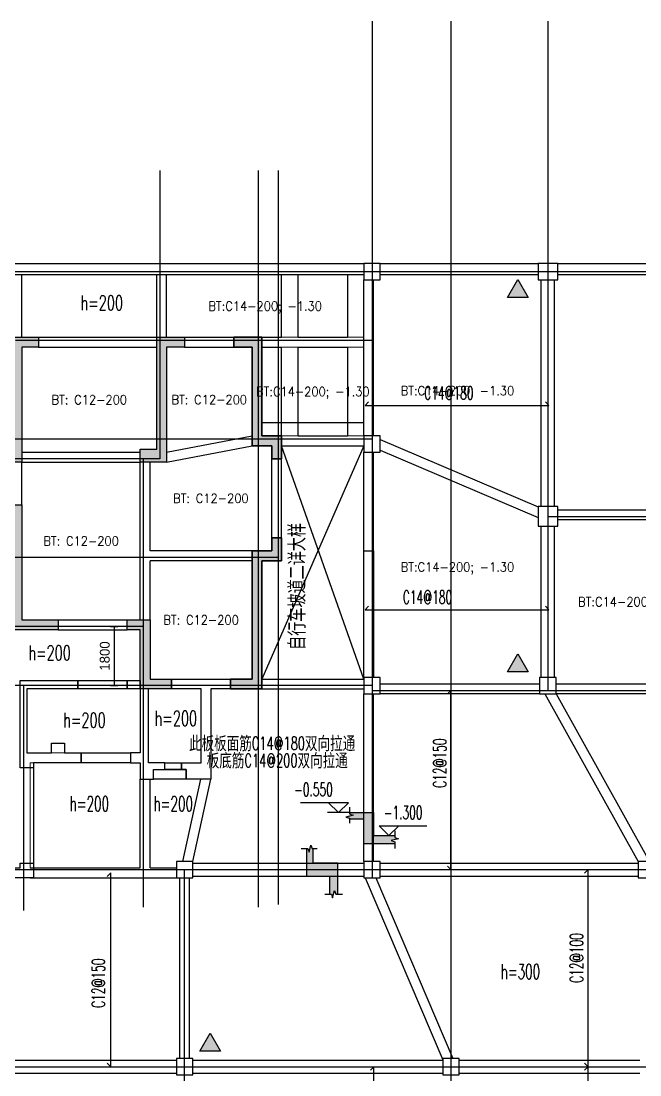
# Model space of a CAD drawing. Header units: millimetres. Extents: x 129427 to 386235, y 419441 to 703525.
# Drawn here: x 221771 to 240596, y 645745 to 677820 of the extents above; entities that cross this region are included whole.
import ezdxf
from ezdxf.enums import TextEntityAlignment as Align

# ---------------------------------------------------------------- set-up
doc = ezdxf.new("R2010")
doc.units = ezdxf.units.MM
doc.header["$LTSCALE"] = 100
for name, color, linetype in [('B-DIM', 1, 'Continuous'), ('B-dote', 253, 'Continuous'), ('B-TEXT', 7, 'Continuous'), ('B-开洞', 7, 'Continuous'), ('B-板厚', 2, 'Continuous'), ('B-正筋文字', 7, 'Continuous'), ('B-正筋钢筋', 6, 'Continuous'), ('B-沉降观测点', 5, 'Continuous'), ('COLU', 7, 'Continuous'), ('colu-1层', 6, 'Continuous'), ('h填实-1层', 254, 'Continuous'), ('h填实-板', 254, 'Continuous'), ('h斜线-墙', 7, 'Continuous'), ('h斜线-柱', 7, 'Continuous'), ('Q-门框', 6, 'Continuous'), ('WALL', 3, 'Continuous'), ('wall-主楼', 2, 'Continuous'), ('梁', 4, 'Continuous'), ('梁虚线', 4, 'Continuous')]:
    doc.layers.add(name, color=color, linetype=linetype)
doc.layers.add('floor10', color=4, linetype='Continuous', lineweight=0)
doc.layers.add('floor13', color=211, linetype='Continuous', lineweight=0, true_color=0xffaaff)
doc.styles.get("Standard").update_dxf_attribs({"font": 'standard'})
doc.styles.add('汉字', font='汉字')
doc.dimstyles.get("Standard").update_dxf_attribs({"dimtxt": 300, "dimasz": 100, "dimexe": 100, "dimexo": 250, "dimgap": 100, "dimtad": 0, "dimtoh": 1, "dimdec": 0, "dimdsep": 46, "dimcen": 0.09, "dimclrt": 7, "dimadec": 0, "dimazin": 0, "dimtfac": 1, "dimtdec": 4, "dimtofl": 0, "dimtmove": 0, "dimatfit": 3, "dimfxl": 4, "dimfxlon": 1, "dimtolj": 1, "dimtzin": 0, "dimarcsym": 0})

# ---------------------------------------------------------------- blocks, each defined once
blk = doc.blocks.new('*D236')
at = {"layer": 'B-DIM', "color": 0, "linetype": 'ByBlock', "lineweight": -2}
for p, q in [((224489, 659395), (224718, 659395)), ((224618, 657595), (224618, 659395)), ((224489, 657595), (224718, 657595))]:
    blk.add_line(p, q, dxfattribs=at)
for points in [[(224618, 659395), (224635, 659295), (224602, 659295)], [(224618, 657595), (224602, 657695), (224635, 657695)]]:
    blk.add_solid(points, dxfattribs=at)
at = {"layer": 'B-DIM', "color": 7, "linetype": 'Continuous', "lineweight": -2, "insert": (224318, 658495), "char_height": 300, "width": 690, "attachment_point": 5, "rotation": 90, "style": '汉字'}
blk.add_mtext('1800', dxfattribs=at)
blk = doc.blocks.new('A$C7FDE0673')
at = {"layer": 'B-沉降观测点'}
blk.add_hatch(color=256, dxfattribs=at).paths.add_polyline_path([(318, 551), (0, 0), (636, 0)], flags=0)
blk.add_lwpolyline([(0, 0), (318, 551), (636, 0)], close=True, dxfattribs=at)

msp = doc.modelspace()

# ---------------------------------------------------------------- hatches: boundary and pattern name
at = {"layer": 'h填实-1层'}
for points in [[(221796.5, 664395.2), (221496.5, 664395.2), (221396.5, 664395.2), (221396.5, 664795.2), (221496.5, 664795.2), (221496.5, 667294.7), (220996.5, 667294.7), (220996.5, 667594.7), (221496.5, 667594.7), (221496.5, 668194.5), (222296.5, 668194.5), (222296.5, 667894.5), (221796.5, 667894.5)], [(225396.5, 664795.2), (225896.5, 664795.2), (225896.5, 668194.6), (226746.5, 668194.6), (226746.5, 667894.6), (226196.5, 667894.6), (226196.5, 664795.2), (226196.5, 664395.2), (225396.5, 664395.2)], [(228246.5, 667894.6), (228246.5, 668194.6), (229096.5, 668194.7), (229096.5, 665194.7), (229696.5, 665194.7), (229696.5, 664494.7), (229396.5, 664494.7), (229396.5, 664894.7), (228796.5, 664894.7), (228796.5, 667894.7)], [(220096.6, 663094.7), (221796.5, 663094.7), (221796.5, 659594.7), (222896.5, 659594.7), (222896.5, 659294.7), (221496.5, 659294.7), (221496.5, 662794.7), (220096.6, 662794.7)], [(228796.5, 661694.6), (229396.5, 661694.6), (229396.5, 662094.6), (229696.5, 662094.6), (229696.5, 661394.6), (229096.5, 661394.6), (229096.5, 657494.6), (228146.5, 657494.7), (228146.5, 657794.7), (228796.5, 657794.6)], [(224996.5, 659594.7), (225696.5, 659594.7), (225696.5, 657794.6), (226346.5, 657794.6), (226346.5, 657494.6), (225396.5, 657494.6), (225396.5, 659294.7), (224996.5, 659294.7)]]:
    msp.add_hatch(color=256, dxfattribs=at).paths.add_polyline_path(points, flags=0)
at = {"layer": 'h填实-板'}
for points in [[(232496.5, 653728.4), (231759.4, 653728.4), (231759.4, 653687.7), (231869.4, 653652.7), (231649.4, 653592.7), (231759.4, 653557.7), (231759.4, 653528.4), (232196.5, 653528.4), (232196.5, 652778.4), (233142.4, 652778.4), (233142.4, 652840), (233032.4, 652875), (233252.4, 652935), (233142.4, 652970), (233142.4, 653028.4), (232496.5, 653028.4)], [(230654.8, 652194.7), (230654.8, 652631.8), (230625.5, 652631.8), (230590.5, 652741.8), (230530.5, 652521.8), (230495.5, 652631.8), (230454.8, 652631.8), (230454.8, 651794.7), (231154.8, 651794.7), (231154.8, 651248.8), (231213.2, 651248.8), (231248.2, 651138.8), (231308.2, 651358.8), (231343.2, 651248.8), (231404.8, 651248.8), (231404.8, 652194.7)]]:
    msp.add_hatch(color=256, dxfattribs=at).paths.add_polyline_path(points, flags=0)
at = {"layer": 'h斜线-墙'}
h = msp.add_hatch(dxfattribs=at)
h.set_pattern_fill('ANSI31', color=256, scale=40, style=0)
h.set_pattern_definition([])
h.paths.add_polyline_path([(215996.5, 670444.7), (232196.5, 670444.7), (232196.5, 670094.7), (215996.5, 670094.7)], flags=0)
h = msp.add_hatch(dxfattribs=at)
h.set_pattern_fill('ANSI31', color=256, scale=40, style=0)
h.set_pattern_definition([])
h.paths.add_polyline_path([(232696.5, 670444.7), (237496.5, 670444.7), (237496.5, 670094.7), (232696.5, 670094.7)], flags=0)
h = msp.add_hatch(dxfattribs=at)
h.set_pattern_fill('ANSI31', color=256, scale=40, style=0)
h.set_pattern_definition([])
h.paths.add_polyline_path([(238096.5, 670444.7), (242896.5, 670444.7), (242896.5, 670094.7), (238096.5, 670094.7)], flags=0)
h = msp.add_hatch(dxfattribs=at)
h.set_pattern_fill('ANSI31', color=256, scale=40, style=0)
h.set_pattern_definition([])
h.paths.add_polyline_path([(232196.5, 657844.7), (232196.5, 661694.7), (232496.5, 661694.7), (232496.5, 657844.7)], flags=0)
h = msp.add_hatch(dxfattribs=at)
h.set_pattern_fill('ANSI31', color=256, scale=40, style=0)
h.set_pattern_definition([])
h.paths.add_polyline_path([(222696.5, 655544.7), (222696.5, 655844.7), (223096.5, 655844.7), (223096.5, 655544.7), (223596.5, 655544.7), (223596.5, 655244.7), (222146.5, 655244.7), (222146.5, 655094.7), (221746.5, 655094.7), (221746.5, 657744.7), (223496.5, 657744.7), (223496.5, 657494.7), (221946.5, 657494.7), (221946.5, 655544.7)], flags=0)
h = msp.add_hatch(dxfattribs=at)
h.set_pattern_fill('ANSI31', color=256, scale=40, style=0)
h.set_pattern_definition([])
h.paths.add_polyline_path([(223496.5, 657744.7), (224996.5, 657744.7), (224996.5, 657494.7), (223496.5, 657494.7)], flags=0)
h = msp.add_hatch(dxfattribs=at)
h.set_pattern_fill('ANSI31', color=256, scale=40, style=0)
h.set_pattern_definition([])
h.paths.add_polyline_path([(224996.5, 657744.7), (225396.5, 657744.7), (225396.5, 657494.7), (224996.5, 657494.7)], flags=0)
h = msp.add_hatch(dxfattribs=at)
h.set_pattern_fill('ANSI31', color=256, scale=40, style=0)
h.set_pattern_definition([])
h.paths.add_polyline_path([(227546.5, 654744.7), (226796.5, 654744.7), (226796.5, 655044.7), (226646.5, 655044.7), (226646.5, 655244.7), (227246.5, 655244.7), (227246.5, 657494.7), (226346.5, 657494.7), (226346.5, 657794.7), (228146.5, 657794.7), (228146.5, 657494.7), (227546.5, 657494.7)], flags=0)
h = msp.add_hatch(dxfattribs=at)
h.set_pattern_fill('ANSI31', color=256, scale=40, style=0)
h.set_pattern_definition([])
h.paths.add_polyline_path([(232696.5, 657644.7), (237546.5, 657644.7), (237546.5, 657344.7), (232696.5, 657344.7)], flags=0)
h = msp.add_hatch(dxfattribs=at)
h.set_pattern_fill('ANSI31', color=256, scale=40, style=0)
h.set_pattern_definition([])
h.paths.add_polyline_path([(238046.5, 657644.7), (242746.5, 657644.7), (242746.5, 657344.7), (238046.5, 657344.7)], flags=0)
h = msp.add_hatch(dxfattribs=at)
h.set_pattern_fill('ANSI31', color=256, scale=40, style=0)
h.set_pattern_definition([])
h.paths.add_polyline_path([(225396.5, 655544.7), (225096.5, 655544.7), (225096.5, 655244.7), (225396.5, 655244.7), (225396.5, 654744.7), (225796.5, 654744.7), (225796.5, 655044.7), (226146.5, 655044.7), (226146.5, 655244.7), (225646.5, 655244.7), (225646.5, 657494.7), (225396.5, 657494.7)], flags=0)
h = msp.add_hatch(dxfattribs=at)
h.set_pattern_fill('ANSI31', color=256, scale=40, style=0)
h.set_pattern_definition([])
h.paths.add_polyline_path([(223596.5, 655544.7), (225096.5, 655544.7), (225096.5, 655244.7), (223596.5, 655244.7)], flags=0)
h = msp.add_hatch(dxfattribs=at)
h.set_pattern_fill('ANSI31', color=256, scale=40, style=0)
h.set_pattern_definition([])
h.paths.add_polyline_path([(225796.5, 655044.7), (226796.5, 655044.7), (226796.5, 654744.7), (225796.5, 654744.7)], flags=0)
h = msp.add_hatch(dxfattribs=at)
h.set_pattern_fill('ANSI31', color=256, scale=40, style=0)
h.set_pattern_definition([])
h.paths.add_polyline_path([(226146.5, 655244.7), (226646.5, 655244.7), (226646.5, 655044.7), (226146.5, 655044.7)], flags=0)
h = msp.add_hatch(dxfattribs=at)
h.set_pattern_fill('ANSI31', color=256, scale=40, style=0)
h.set_pattern_definition([])
h.paths.add_polyline_path([(222146.5, 652194.7), (222146.5, 651744.7), (218896.5, 651744.7), (218896.5, 652044.7), (221746.5, 652044.7), (221746.5, 652194.7)], flags=0)
at = {"layer": 'h斜线-柱'}
h = msp.add_hatch(dxfattribs=at)
h.set_pattern_fill('ANSI31', color=256, scale=40, style=0)
h.set_pattern_definition([])
h.paths.add_polyline_path([(232196.5, 669944.7), (232696.5, 669944.7), (232696.5, 670444.7), (232196.5, 670444.7)], flags=0)
h = msp.add_hatch(dxfattribs=at)
h.set_pattern_fill('ANSI31', color=256, scale=40, style=0)
h.set_pattern_definition([])
h.paths.add_polyline_path([(237496.5, 669944.7), (238096.5, 669944.7), (238096.5, 670444.7), (237496.5, 670444.7)], flags=0)
h = msp.add_hatch(dxfattribs=at)
h.set_pattern_fill('ANSI31', color=256, scale=40, style=0)
h.set_pattern_definition([])
h.paths.add_polyline_path([(232196.5, 664694.7), (232696.5, 664694.7), (232696.5, 665194.7), (232196.5, 665194.7)], flags=0)
h = msp.add_hatch(dxfattribs=at)
h.set_pattern_fill('ANSI31', color=256, scale=40, style=0)
h.set_pattern_definition([])
h.paths.add_polyline_path([(237496.5, 662444.7), (238096.5, 662444.7), (238096.5, 663044.7), (237496.5, 663044.7)], flags=0)
h = msp.add_hatch(dxfattribs=at)
h.set_pattern_fill('ANSI31', color=256, scale=40, style=0)
h.set_pattern_definition([])
h.paths.add_polyline_path([(232196.5, 657344.7), (232696.5, 657344.7), (232696.5, 657844.7), (232196.5, 657844.7)], flags=0)
h = msp.add_hatch(dxfattribs=at)
h.set_pattern_fill('ANSI31', color=256, scale=40, style=0)
h.set_pattern_definition([])
h.paths.add_polyline_path([(237546.5, 657344.7), (238046.5, 657344.7), (238046.5, 657844.7), (237546.5, 657844.7)], flags=0)
h = msp.add_hatch(dxfattribs=at)
h.set_pattern_fill('ANSI31', color=256, scale=40, style=0)
h.set_pattern_definition([])
h.paths.add_polyline_path([(226496.5, 651744.7), (226996.5, 651744.7), (226996.5, 652244.7), (226496.5, 652244.7)], flags=0)
h = msp.add_hatch(dxfattribs=at)
h.set_pattern_fill('ANSI31', color=256, scale=40, style=0)
h.set_pattern_definition([])
h.paths.add_polyline_path([(232196.5, 651744.7), (232696.5, 651744.7), (232696.5, 652244.7), (232196.5, 652244.7)], flags=0)
h = msp.add_hatch(dxfattribs=at)
h.set_pattern_fill('ANSI31', color=256, scale=40, style=0)
h.set_pattern_definition([])
h.paths.add_polyline_path([(240546.5, 651744.7), (241146.5, 651744.7), (241146.5, 652244.7), (240546.5, 652244.7)], flags=0)
h = msp.add_hatch(dxfattribs=at)
h.set_pattern_fill('ANSI31', color=256, scale=40, style=0)
h.set_pattern_definition([])
h.paths.add_polyline_path([(226496.5, 645744.7), (226996.5, 645744.7), (226996.5, 646244.7), (226496.5, 646244.7)], flags=0)
h = msp.add_hatch(dxfattribs=at)
h.set_pattern_fill('ANSI31', color=256, scale=40, style=0)
h.set_pattern_definition([])
h.paths.add_polyline_path([(234596.5, 645744.7), (235096.5, 645744.7), (235096.5, 646244.7), (234596.5, 646244.7)], flags=0)

# ---------------------------------------------------------------- linework, layer by layer
at = {"layer": 'B-dote'}
for p, q in [((232446.5, 677819.9), (232446.5, 651744.7)), ((234846.5, 677819.9), (234846.6, 534412)), ((237796.5, 677819.9), (237796.5, 657444.7)), ((225996.5, 673271.7), (225996.5, 664494.7)), ((228996.5, 650852.6), (228996.5, 673271.7)), ((229596.5, 673271.7), (229596.5, 650935)), ((189495.4, 670194.7), (242996.5, 670194.7)), ((232446.5, 668094.7), (221596.5, 668094.7)), ((232446.5, 665094.7), (209596.5, 665094.7)), ((225996.5, 664494.7), (189495.4, 664494.7)), ((225496.5, 650852.6), (225496.5, 664494.7)), ((237796.5, 662744.7), (241704.9, 662744.7)), ((229596.5, 661494.7), (189495.4, 661494.7)), ((225496.5, 659394.7), (220096.5, 659394.7)), ((232446.5, 657594.7), (189495.4, 657594.7)), ((221846.5, 657594.7), (221846.5, 650744.1)), ((232446.5, 657444.7), (302108.2, 657444.7)), ((190805.6, 651994.7), (366607.1, 651994.7)), ((226746.5, 617994.7), (226746.5, 651994.7)), ((191046.5, 645994.7), (366607.1, 645994.7))]:
    msp.add_line(p, q, dxfattribs=at)
at = {"layer": 'B-TEXT'}
msp.add_line((231759.4, 653728.4), (231093.7, 653728.4), dxfattribs=at)
for points in [[(231126.6, 654028.4), (231426.6, 653728.4), (231426.6, 653728.4), (231426.6, 653728.4), (231726.6, 654028.4), (230270.4, 654028.4)], [(231759.4, 653891.6), (231759.4, 653687.7), (231869.4, 653652.7), (231649.4, 653592.7), (231759.4, 653557.7), (231759.4, 653403.8)], [(231759.4, 653728.4), (232496.5, 653728.4), (232496.5, 653028.4), (233142.4, 653028.4)], [(233142.4, 652778.4), (232196.5, 652778.4), (232196.5, 653528.4), (231759.4, 653528.4)], [(233259.6, 653328.4), (232959.6, 653028.4), (232959.6, 653028.4), (232959.6, 653028.4), (232659.6, 653328.4), (234115.7, 653328.4)], [(233142.4, 653173.9), (233142.4, 652970), (233252.4, 652935), (233032.4, 652875), (233142.4, 652840), (233142.4, 652636)], [(230291.5, 652631.8), (230495.5, 652631.8), (230530.5, 652521.8), (230590.5, 652741.8), (230625.5, 652631.8), (230779.4, 652631.8)], [(230454.8, 652631.8), (230454.8, 651794.7), (231154.8, 651794.7), (231154.8, 651248.8)], [(231404.8, 651248.8), (231404.8, 652194.7), (230654.8, 652194.7), (230654.8, 652631.8)], [(231009.3, 651248.8), (231213.2, 651248.8), (231248.2, 651138.8), (231308.2, 651358.8), (231343.2, 651248.8), (231547.1, 651248.8)]]:
    msp.add_lwpolyline(points, dxfattribs=at)
at = {"layer": 'B-开洞'}
for p, q in [((232196.5, 664894.7), (229096.5, 657794.7)), ((232196.5, 657794.7), (229696.5, 664894.7))]:
    msp.add_line(p, q, dxfattribs=at)
at = {"layer": 'B-正筋钢筋'}
for points in [[(232344.8, 666226.4), (232238.7, 666120.4), (237826, 666120.4), (237720, 666226.5)], [(232344.8, 660010.6), (232238.7, 659904.5), (237826, 659904.5), (237720, 660010.6)], [(234740.4, 652100.8), (234846.5, 651994.7), (234846.5, 657444.7), (234740.4, 657338.7)], [(224394.4, 646100.8), (224500.4, 645994.7), (224500.4, 651894.7), (224394.4, 651788.7)], [(238915, 646100.8), (239021.1, 645994.7), (239021.1, 651994.7), (238915, 651888.7)], [(232396.1, 640850.8), (232502.1, 640744.7), (232502.1, 645994.7), (232396, 645888.7)], [(238915, 640850.8), (239021.1, 640744.7), (239021.1, 645994.7), (238915, 645888.7)]]:
    msp.add_lwpolyline(points, dxfattribs=at)
at = {"layer": 'COLU'}
for points in [[(232196.5, 669944.7), (232696.5, 669944.7), (232696.5, 670444.7), (232196.5, 670444.7)], [(237496.5, 669944.7), (238096.5, 669944.7), (238096.5, 670444.7), (237496.5, 670444.7)], [(232196.5, 664694.7), (232696.5, 664694.7), (232696.5, 665194.7), (232196.5, 665194.7)], [(237496.5, 662444.7), (238096.5, 662444.7), (238096.5, 663044.7), (237496.5, 663044.7)], [(232196.5, 657344.7), (232696.5, 657344.7), (232696.5, 657844.7), (232196.5, 657844.7)], [(237546.5, 657344.7), (238046.5, 657344.7), (238046.5, 657844.7), (237546.5, 657844.7)], [(226496.5, 651744.7), (226996.5, 651744.7), (226996.5, 652244.7), (226496.5, 652244.7)], [(232196.5, 651744.7), (232696.5, 651744.7), (232696.5, 652244.7), (232196.5, 652244.7)], [(240546.5, 651744.7), (241146.5, 651744.7), (241146.5, 652244.7), (240546.5, 652244.7)], [(226496.5, 645744.7), (226996.5, 645744.7), (226996.5, 646244.7), (226496.5, 646244.7)], [(234596.5, 645744.7), (235096.5, 645744.7), (235096.5, 646244.7), (234596.5, 646244.7)]]:
    msp.add_lwpolyline(points, close=True, dxfattribs=at)
at = {"layer": 'colu-1层'}
for points in [[(221796.5, 664395.2), (221496.5, 664395.2), (221396.5, 664395.2), (221396.5, 664795.2), (221496.5, 664795.2), (221496.5, 667294.7), (220996.5, 667294.7), (220996.5, 667594.7), (221496.5, 667594.7), (221496.5, 668194.5), (222296.5, 668194.5), (222296.5, 667894.5), (221796.5, 667894.5)], [(225396.5, 664795.2), (225896.5, 664795.2), (225896.5, 668194.6), (226746.5, 668194.6), (226746.5, 667894.6), (226196.5, 667894.6), (226196.5, 664795.2), (226196.5, 664395.2), (225396.5, 664395.2)], [(228246.5, 667894.6), (228246.5, 668194.6), (229096.5, 668194.7), (229096.5, 665194.7), (229696.5, 665194.7), (229696.5, 664494.7), (229396.5, 664494.7), (229396.5, 664894.7), (228796.5, 664894.7), (228796.5, 667894.7)], [(220096.6, 663094.7), (221796.5, 663094.7), (221796.5, 659594.7), (222896.5, 659594.7), (222896.5, 659294.7), (221496.5, 659294.7), (221496.5, 662794.7), (220096.6, 662794.7)], [(228796.5, 661694.6), (229396.5, 661694.6), (229396.5, 662094.6), (229696.5, 662094.6), (229696.5, 661394.6), (229096.5, 661394.6), (229096.5, 657494.6), (228146.5, 657494.7), (228146.5, 657794.7), (228796.5, 657794.6)], [(224996.5, 659594.7), (225696.5, 659594.7), (225696.5, 657794.6), (226346.5, 657794.6), (226346.5, 657494.6), (225396.5, 657494.6), (225396.5, 659294.7), (224996.5, 659294.7)]]:
    msp.add_lwpolyline(points, close=True, dxfattribs=at)
at = {"layer": 'floor10'}
for p, q in [((222296.5, 667894.7), (221796.5, 667894.7)), ((221796.5, 667894.7), (221796.5, 664694.7)), ((225896.5, 667894.7), (222296.5, 667894.7)), ((222296.5, 667894.7), (222296.5, 667894.7)), ((225896.5, 664794.7), (225896.5, 667894.7)), ((226746.5, 667894.7), (226196.5, 667894.7)), ((226196.5, 667894.7), (226196.5, 664700.2)), ((228246.5, 667894.7), (226746.5, 667894.7)), ((226746.5, 667894.7), (226746.5, 667894.7)), ((228796.5, 667894.7), (228246.5, 667894.7)), ((228246.5, 667894.7), (228246.5, 667894.7)), ((228796.5, 665200.2), (228796.5, 667894.7)), ((226196.5, 664700.2), (228796.5, 665200.2)), ((221796.5, 664694.7), (225396.5, 664694.7)), ((225396.5, 664694.7), (225396.5, 664794.7)), ((225396.5, 664794.7), (225896.5, 664794.7)), ((228796.5, 664894.7), (226196.5, 664394.7)), ((229396.5, 664894.7), (228796.5, 664894.7)), ((229396.5, 664494.7), (229396.5, 664894.7)), ((225396.5, 664394.7), (221796.5, 664394.7)), ((221796.5, 664394.7), (221796.5, 663094.7)), ((225396.5, 659594.7), (225396.5, 664394.7)), ((226196.5, 664394.7), (225696.5, 664394.7)), ((225696.5, 664394.7), (225696.5, 661694.7)), ((229396.5, 662094.7), (229396.5, 664494.7)), ((229396.5, 664494.7), (229396.5, 664494.7)), ((221796.5, 663094.7), (221796.5, 659594.7)), ((229396.5, 661694.7), (229396.5, 662094.7)), ((229396.5, 662094.7), (229396.5, 662094.7)), ((225696.5, 661694.7), (228796.5, 661694.7)), ((225696.5, 661394.7), (225696.5, 659594.7)), ((228796.5, 661394.7), (225696.5, 661394.7)), ((228796.5, 661694.7), (229396.5, 661694.7)), ((228796.5, 657794.7), (228796.5, 661394.7)), ((221796.5, 659594.7), (222896.5, 659594.7)), ((222896.5, 659594.7), (222896.5, 659594.7)), ((222896.5, 659594.7), (224996.5, 659594.7)), ((224996.5, 659594.7), (224996.5, 659594.7)), ((224996.5, 659594.7), (225396.5, 659594.7)), ((225696.5, 659594.7), (225696.5, 657794.7)), ((225696.5, 657794.7), (226346.5, 657794.7)), ((226346.5, 657794.7), (228146.5, 657794.7)), ((228146.5, 657794.7), (228796.5, 657794.7))]:
    msp.add_line(p, q, dxfattribs=at)
at = {"layer": 'floor13'}
for p, q in [((225896.5, 670094.7), (221796.5, 670094.7)), ((221796.5, 670094.7), (221796.5, 668194.7)), ((225896.5, 668194.7), (225896.5, 670094.7)), ((232196.5, 670094.7), (226196.5, 670094.7)), ((226196.5, 670094.7), (226196.5, 668194.7)), ((232196.5, 669944.7), (232196.5, 670094.7)), ((237496.5, 670094.7), (232696.5, 670094.7)), ((232696.5, 670094.7), (232696.5, 669944.7)), ((237496.5, 669944.7), (237496.5, 670094.7)), ((232196.5, 668194.7), (232196.5, 669944.7)), ((232696.5, 669944.7), (232496.5, 669944.7)), ((232496.5, 669944.7), (232496.5, 665194.7)), ((237596.5, 669944.7), (237496.5, 669944.7)), ((237596.5, 663044.7), (237596.5, 669944.7)), ((221796.5, 668194.7), (222296.5, 668194.7)), ((222296.5, 668194.7), (222296.5, 668194.7)), ((222296.5, 668194.7), (225896.5, 668194.7)), ((226196.5, 668194.7), (226746.5, 668194.7)), ((226746.5, 668194.7), (228246.5, 668194.6)), ((228246.5, 668194.6), (228246.5, 668194.7)), ((228246.5, 668194.7), (229096.5, 668194.7)), ((229096.5, 668194.7), (232196.5, 668194.7)), ((229096.5, 668194.7), (229096.5, 668194.7)), ((229096.5, 667894.7), (229096.5, 665194.7)), ((232196.5, 667894.7), (229096.5, 667894.7)), ((232196.5, 665194.7), (232196.5, 667894.7)), ((229096.5, 665194.7), (229696.5, 665194.7)), ((229696.5, 665194.7), (232196.5, 665194.7)), ((232496.5, 665194.7), (232696.5, 665194.7)), ((232696.5, 665194.7), (232696.5, 665086.9)), ((232696.5, 665086.9), (237476.1, 663044.7)), ((232696.5, 664694.7), (232496.5, 664694.7)), ((232496.5, 664694.7), (232496.5, 661694.7)), ((232696.5, 664760.7), (232696.5, 664694.7)), ((237496.5, 662709.8), (232696.5, 664760.7)), ((237476.1, 663044.7), (237596.5, 663044.7)), ((237496.5, 662444.7), (237496.5, 662709.8)), ((237596.5, 662444.7), (237496.5, 662444.7)), ((237596.5, 657844.7), (237596.5, 662444.7)), ((238096.5, 662444.7), (237996.5, 662444.7)), ((237996.5, 662444.7), (237996.5, 657844.7)), ((242896.5, 662644.7), (238096.5, 662644.7)), ((238096.5, 662644.7), (238096.5, 662444.7)), ((232496.5, 661694.7), (232496.5, 661694.7)), ((232496.5, 661694.7), (232496.5, 657844.7)), ((222896.5, 659294.7), (221496.5, 659294.7)), ((224996.5, 659294.7), (222896.5, 659294.7)), ((222896.5, 659294.7), (222896.5, 659294.7)), ((225396.5, 659294.7), (224996.5, 659294.7)), ((224996.5, 659294.7), (224996.5, 659294.7)), ((225396.5, 657744.7), (225396.5, 659294.7)), ((221746.5, 657744.7), (223496.5, 657744.7)), ((223496.5, 657744.7), (224996.5, 657744.7)), ((224996.5, 657744.7), (225396.5, 657744.7)), ((232496.5, 657844.7), (232696.5, 657844.7)), ((232696.5, 657844.7), (232696.5, 657644.7)), ((232696.5, 657644.7), (237546.5, 657644.7)), ((237546.5, 657644.7), (237546.5, 657844.7)), ((237546.5, 657844.7), (237596.5, 657844.7)), ((237996.5, 657844.7), (238046.5, 657844.7)), ((238046.5, 657844.7), (238046.5, 657644.7)), ((238046.5, 657644.7), (242746.5, 657644.7)), ((223496.5, 657494.7), (221946.5, 657494.7)), ((221946.5, 657494.7), (221946.5, 655544.7)), ((224996.5, 657494.7), (223496.5, 657494.7)), ((225396.5, 657494.7), (224996.5, 657494.7)), ((225396.5, 657494.6), (225396.5, 657494.7)), ((225396.5, 655544.7), (225396.5, 657494.6)), ((225396.5, 657494.6), (225396.5, 657494.6)), ((226346.5, 657494.6), (225646.5, 657494.6)), ((225646.5, 657494.6), (225646.5, 655244.7)), ((227246.5, 657494.7), (226346.5, 657494.7)), ((226346.5, 657494.7), (226346.5, 657494.6)), ((227246.5, 655244.7), (227246.5, 657494.7)), ((221946.5, 655544.7), (223596.5, 655544.7)), ((223596.5, 655544.7), (225096.5, 655544.7)), ((225096.5, 655544.7), (225396.5, 655544.7)), ((223596.5, 655244.7), (222046.5, 655244.7)), ((222046.5, 655244.7), (222046.5, 655094.7)), ((222046.5, 655094.7), (222046.5, 652194.7)), ((225096.5, 655244.7), (223596.5, 655244.7)), ((225396.5, 655244.7), (225096.5, 655244.7)), ((225396.5, 654744.7), (225396.5, 655244.7)), ((225646.5, 655244.7), (226146.5, 655244.7)), ((226146.5, 655244.7), (226646.5, 655244.7)), ((226646.5, 655244.7), (227246.5, 655244.7)), ((225396.5, 652044.7), (225396.5, 654744.7)), ((225396.5, 654744.7), (225396.5, 654744.7)), ((225796.5, 654744.7), (225696.5, 654744.7)), ((225696.5, 654744.7), (225696.5, 652044.7)), ((226796.5, 654744.7), (225796.5, 654744.7)), ((226689.3, 652244.7), (227239.3, 654744.7)), ((227239.3, 654744.7), (226796.5, 654744.7)), ((222046.5, 652194.7), (222046.5, 652044.7)), ((226496.5, 652044.7), (226496.5, 652244.7)), ((226496.5, 652244.7), (226689.3, 652244.7)), ((222046.5, 652044.7), (225396.5, 652044.7)), ((225696.5, 652044.7), (226496.5, 652044.7))]:
    msp.add_line(p, q, dxfattribs=at)
at = {"layer": 'Q-门框'}
for points in [[(223496.5, 657744.7), (224996.5, 657744.7), (224996.5, 657494.7), (223496.5, 657494.7)], [(223596.5, 655544.7), (225096.5, 655544.7), (225096.5, 655244.7), (223596.5, 655244.7)], [(225796.5, 655044.7), (226796.5, 655044.7), (226796.5, 654744.7), (225796.5, 654744.7)], [(226146.5, 655244.7), (226646.5, 655244.7), (226646.5, 655044.7), (226146.5, 655044.7)]]:
    msp.add_lwpolyline(points, close=True, dxfattribs=at)
at = {"layer": 'WALL'}
for points in [[(215996.5, 670444.7), (232196.5, 670444.7), (232196.5, 670094.7), (215996.5, 670094.7)], [(232696.5, 670444.7), (237496.5, 670444.7), (237496.5, 670094.7), (232696.5, 670094.7)], [(238096.5, 670444.7), (242896.5, 670444.7), (242896.5, 670094.7), (238096.5, 670094.7)], [(232196.5, 657844.7), (232196.5, 661694.7), (232496.5, 661694.7), (232496.5, 657844.7)], [(224996.5, 657744.7), (225396.5, 657744.7), (225396.5, 657494.7), (224996.5, 657494.7)], [(227546.5, 654744.7), (226796.5, 654744.7), (226796.5, 655044.7), (226646.5, 655044.7), (226646.5, 655244.7), (227246.5, 655244.7), (227246.5, 657494.7), (226346.5, 657494.7), (226346.5, 657794.7), (228146.5, 657794.7), (228146.5, 657494.7), (227546.5, 657494.7)], [(232696.5, 657644.7), (237546.5, 657644.7), (237546.5, 657344.7), (232696.5, 657344.7)], [(238046.5, 657644.7), (242746.5, 657644.7), (242746.5, 657344.7), (238046.5, 657344.7)], [(225396.5, 655544.7), (225096.5, 655544.7), (225096.5, 655244.7), (225396.5, 655244.7), (225396.5, 654744.7), (225796.5, 654744.7), (225796.5, 655044.7), (226146.5, 655044.7), (226146.5, 655244.7), (225646.5, 655244.7), (225646.5, 657494.7), (225396.5, 657494.7)], [(222146.5, 652194.7), (222146.5, 651744.7), (218896.5, 651744.7), (218896.5, 652044.7), (221746.5, 652044.7), (221746.5, 652194.7)]]:
    msp.add_lwpolyline(points, close=True, dxfattribs=at)
msp.add_lwpolyline([(222696.5, 655544.7), (222696.5, 655844.7), (223096.5, 655844.7), (223096.5, 655544.7), (223596.5, 655544.7), (223596.5, 655244.7), (222146.5, 655244.7), (222146.5, 655094.7), (221746.5, 655094.7), (221746.5, 657744.7), (223496.5, 657744.7), (223496.5, 657494.7), (221946.5, 657494.7), (221946.5, 655544.7), (222696.5, 655544.7)], dxfattribs=at)
at = {"layer": 'wall-主楼'}
for points in [[(221496.5, 664794.7), (221496.5, 667294.7), (220996.5, 667294.7), (220996.5, 667594.7), (221496.5, 667594.7), (221496.5, 668194.7), (222296.5, 668194.7), (222296.5, 667894.7), (221796.5, 667894.7), (221796.5, 664394.7), (221396.5, 664394.7), (221396.5, 664794.7)], [(225396.5, 664394.7), (225396.5, 664794.7), (225896.5, 664794.7), (225896.5, 668194.7), (226746.5, 668194.7), (226746.5, 667894.7), (226196.5, 667894.7), (226196.5, 664394.7)], [(229696.5, 665194.7), (229096.5, 665194.7), (229096.5, 668194.7), (228246.5, 668194.7), (228246.5, 667894.7), (228796.5, 667894.7), (228796.5, 664894.7), (229396.5, 664894.7), (229396.5, 664494.7), (229696.5, 664494.7)], [(220096.5, 663094.7), (221796.5, 663094.7), (221796.5, 659594.7), (222896.5, 659594.7), (222896.5, 659294.7), (221496.5, 659294.7), (221496.5, 662794.7), (220096.5, 662794.7)], [(228146.5, 657794.7), (228146.5, 657494.7), (229096.5, 657494.7), (229096.5, 661394.7), (229696.5, 661394.7), (229696.5, 662094.7), (229396.5, 662094.7), (229396.5, 661694.7), (228796.5, 661694.7), (228796.5, 657794.7)], [(224996.5, 659594.7), (225696.5, 659594.7), (225696.5, 657794.7), (226346.5, 657794.7), (226346.5, 657494.7), (225396.5, 657494.7), (225396.5, 659294.7), (224996.5, 659294.7)]]:
    msp.add_lwpolyline(points, close=True, dxfattribs=at)
at = {"layer": '梁'}
for p, q in [((222296.5, 668194.7), (225896.5, 668194.7)), ((226746.5, 668194.7), (228246.5, 668194.6)), ((232196.5, 665594.7), (229096.5, 665594.7)), ((229696.5, 664894.7), (232196.5, 664894.7)), ((232196.5, 661694.7), (232196.5, 664694.7)), ((229696.5, 662094.7), (229696.5, 664494.7)), ((222896.5, 659294.7), (224996.5, 659294.7)), ((229096.5, 657794.7), (232196.5, 657794.7)), ((229096.5, 657494.6), (232196.5, 657494.6)), ((232496.5, 652244.7), (232496.5, 657344.7)), ((226689.3, 652244.7), (227239.3, 654744.7)), ((226996.5, 651794.7), (232196.5, 651794.7))]:
    msp.add_line(p, q, dxfattribs=at)
at = {"layer": '梁虚线'}
for p, q in [((221796.5, 668194.7), (221796.5, 670094.7)), ((225896.5, 668194.7), (225896.5, 670094.7)), ((226196.5, 668194.6), (226196.5, 670094.7)), ((229696.5, 668194.7), (229696.5, 670094.7)), ((230196.5, 668194.7), (230196.5, 670094.7)), ((231696.5, 670094.7), (231696.5, 668194.7)), ((232196.5, 665194.7), (232196.5, 669944.7)), ((232496.5, 665194.7), (232496.5, 669944.7)), ((237596.5, 663044.7), (237596.5, 669944.7)), ((237996.5, 663044.7), (237996.5, 669944.7)), ((229096.5, 668194.7), (229696.5, 668194.7)), ((230196.5, 668194.7), (231696.5, 668194.7)), ((222296.5, 667894.7), (225896.5, 667894.7)), ((226746.5, 667894.7), (228246.5, 667894.7)), ((229096.5, 667894.7), (229696.5, 667894.7)), ((229696.5, 665194.7), (229696.5, 667894.7)), ((230196.5, 665194.7), (230196.5, 667894.7)), ((230196.5, 667894.7), (231696.5, 667894.7)), ((231696.5, 667894.7), (231696.5, 665194.7)), ((226196.5, 664700.2), (228796.5, 665200.2)), ((230196.5, 665194.7), (231696.5, 665194.7)), ((232696.5, 665086.9), (237496.5, 663036)), ((221796.5, 664694.7), (225396.5, 664694.7)), ((226196.5, 664394.7), (228796.5, 664894.7)), ((232496.5, 661694.7), (232496.5, 664694.7)), ((232696.5, 664760.7), (237496.5, 662709.8)), ((221796.5, 664394.7), (225396.5, 664394.7)), ((221796.5, 663094.7), (221796.5, 664394.7)), ((225396.5, 659594.7), (225396.5, 664393.7)), ((225696.5, 661694.7), (225696.5, 664394.7)), ((229396.5, 662094.7), (229396.5, 664494.7)), ((238096.5, 662944.7), (242896.5, 662944.7)), ((237596.5, 657844.7), (237596.5, 662444.7)), ((237996.5, 657844.7), (237996.5, 662444.7)), ((238096.5, 662644.7), (242896.5, 662644.7)), ((228796.5, 661694.7), (225696.5, 661694.7)), ((225696.5, 659594.7), (225696.5, 661394.7)), ((228796.5, 661394.7), (225696.5, 661394.7)), ((222896.5, 659594.7), (224996.5, 659594.7)), ((232196.5, 652244.7), (232196.5, 657344.7)), ((237702.9, 657344.8), (240546.6, 652244.8)), ((238046.5, 657344.7), (240851.7, 652313.5)), ((222146.5, 655094.7), (222146.5, 652194.7)), ((225396.5, 652044.7), (225396.5, 654744.7)), ((225696.5, 652044.7), (225696.5, 654744.7)), ((226996.5, 652244.7), (227546.5, 654744.7)), ((226996.5, 652194.7), (232196.5, 652194.7)), ((232696.5, 652194.7), (240546.5, 652194.7)), ((222046.5, 652044.7), (225396.5, 652044.7)), ((225696.5, 652044.7), (226496.5, 652044.7)), ((232696.5, 651794.7), (240546.5, 651794.7)), ((222046.5, 651744.7), (226496.5, 651744.7)), ((226596.5, 646244.7), (226596.5, 651744.7)), ((226896.5, 646244.7), (226896.5, 651744.7)), ((232239.8, 651744.7), (234596.5, 646199.4)), ((232565.7, 651744.7), (234903.2, 646244.7)), ((218896.5, 646194.7), (226496.5, 646194.7)), ((226996.5, 646194.7), (234596.5, 646194.7)), ((235096.5, 646194.7), (240596.5, 646194.7)), ((218896.5, 645794.7), (226496.5, 645794.7)), ((226996.5, 645794.7), (234596.5, 645794.7)), ((235096.5, 645794.7), (240596.5, 645794.7))]:
    msp.add_line(p, q, dxfattribs=at)

# ---------------------------------------------------------------- block references
at = {"layer": 'B-沉降观测点'}
for p in [(236566.1, 669404.8), (236566.1, 658009.6), (227204.1, 646464.5)]:
    msp.add_blockref('A$C7FDE0673', p, dxfattribs=at)

# ---------------------------------------------------------------- texts
at = {"layer": 'B-TEXT'}
for s, width, p in [('此板板面筋C14@180双向拉通', 0.7, (231935.8, 655518.6)), ('板底筋C14@200双向拉通', 0.7, (231709.8, 654994.5)), ('-0.550', 0.65, (231259.2, 654110.6)), ('-1.300', 0.65, (233986.6, 653410.6))]:
    msp.add_text(s, height=400, rotation=360, dxfattribs=dict(at, width=width)).set_placement(p, align=Align.BOTTOM_RIGHT)
at = {"layer": 'B-开洞', "width": 0.7}
msp.add_text('自行车坡道二详大样', height=450, rotation=90, dxfattribs=at).set_placement((230382.2, 658678.9))
at = {"layer": 'B-板厚', "width": 0.65}
msp.add_text('h=300', height=450, rotation=360, dxfattribs=at).set_placement((236362.4, 648663.4))
at = {"layer": 'B-正筋文字', "width": 0.65}
for s, rotation, p in [('C14@180', 360, (234029.7, 666300.7)), ('C14@180', 360, (233387.5, 660084.8)), ('C12@150', 90, (234707.6, 654481.3)), ('C12@100', 90, (238868.2, 648552.1)), ('C12@150', 90, (224320.1, 647785.6))]:
    msp.add_text(s, height=400, rotation=rotation, dxfattribs=at).set_placement(p)
at = {"layer": 'floor10'}
for p in [(223846.5, 666294.7), (227496.5, 666297.5), (227546.5, 663294.7), (223596.5, 661994.7), (227246.5, 659594.7)]:
    msp.add_text('BT: C12-200', height=280, dxfattribs=at).set_placement(p, align=Align.MIDDLE_CENTER)
at = {"layer": 'floor13'}
for width, p in [(0.7, (223580.3, 669016.8)), (0.7, (221994.1, 658365.8)), (0.7, (223052.2, 656318.7)), (0.7, (225834.4, 656373.4)), (0.65, (223249.3, 653774.8)), (0.65, (225802.3, 653774.8))]:
    msp.add_text('h=200', height=450, rotation=360, dxfattribs=dict(at, width=width)).set_placement(p)
for p in [(229196.5, 669144.7), (230646.5, 666544.7), (235046.5, 666569.7), (235046.5, 661202.7), (240446.5, 660144.7)]:
    msp.add_text('BT:C14-200; -1.30', height=280, dxfattribs=at).set_placement(p, align=Align.MIDDLE_CENTER)

# ---------------------------------------------------------------- dimensions: what is measured, and where the dimension line sits
at = {"layer": 'B-DIM'}
dim = msp.add_linear_dim(base=(224618.4, 659394.7), p1=(224488.6, 657594.7), p2=(224488.6, 659394.7), angle=90, dimstyle='Standard', dxfattribs=at)
dim.commit()
dim.dimension.update_dxf_attribs({"geometry": '*D236', "text_midpoint": (224318.4, 658494.7)})

doc.saveas('drawing.dxf')
